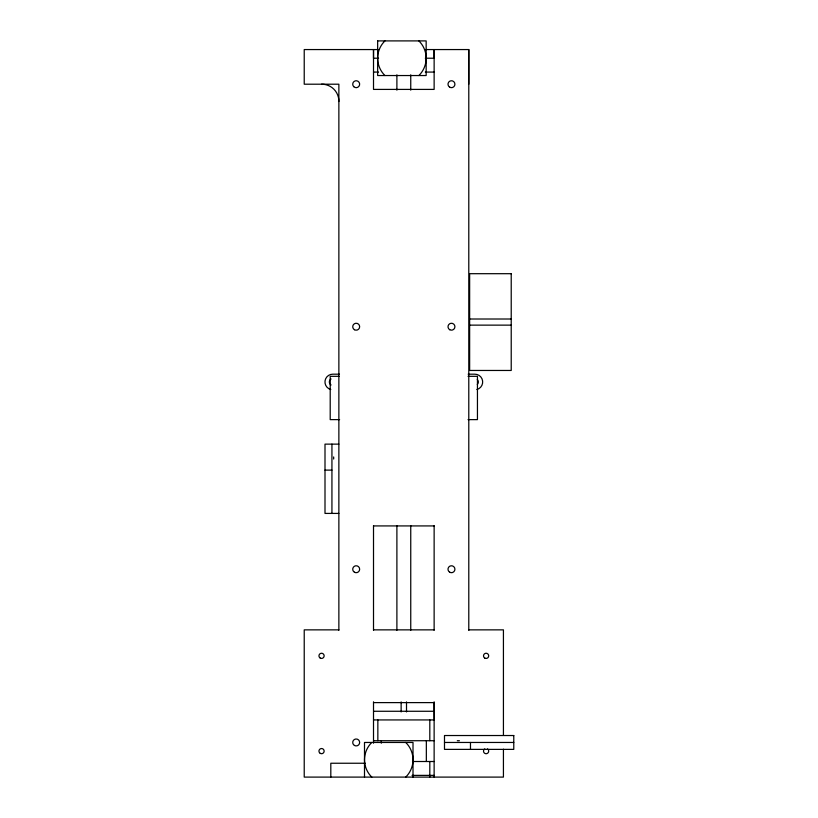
<?xml version="1.0" encoding="UTF-8"?>
<svg xmlns="http://www.w3.org/2000/svg" width="818" height="818" viewBox="0 0 818 818"><rect width="100%" height="100%" fill="white"/><g stroke="black" fill="none" stroke-linecap="round" stroke-linejoin="round"><path stroke-width="1.23" d="M468.786 84.203L468.786 49.561L425.299 49.561M384.981 40.9L384.757 41.074A24.254 24.254 0 0 0 384.757 75.368L384.981 75.542M418.826 75.542L419.051 75.368A24.254 24.254 0 0 0 419.051 41.074L418.826 40.9M371.832 742.458L371.607 742.632A24.254 24.254 0 0 0 371.607 776.926L371.832 777.1M405.677 777.1L405.902 776.926A24.254 24.254 0 0 0 405.902 742.632L405.677 742.458M378.56 49.561L304.224 49.561L304.224 84.203L338.867 84.203L338.867 630.32M378.56 58.221L373.509 58.221L373.509 49.561L373.509 89.407L434.133 89.407L434.133 49.561L434.133 58.221L425.299 58.221M373.509 72.076L378.56 72.076M425.299 72.076L434.133 72.076M469.644 319.01L511.219 319.01M469.644 325.135L511.219 325.135M339.48 374.184L332.803 374.184A7.791 7.791 0 0 0 330.779 389.511M468.162 374.184L474.849 374.184A7.791 7.791 0 0 1 476.863 389.511M339.102 376.321L330.206 376.321L330.206 419.624L339.603 419.624M468.039 376.321L477.446 376.321L477.446 419.624L468.039 419.624M338.867 444.133L325.002 444.133L325.002 513.418L338.867 513.418M325.002 470.115L331.934 470.115M373.509 525.923L434.133 525.923M338.867 629.86L304.224 629.86L304.224 777.1L503.428 777.1L503.428 749.176M373.509 629.86L434.133 629.86M468.786 629.86L503.428 629.86L503.428 735.208M373.509 702.611L434.133 702.611L434.246 719.932L373.509 719.932M373.611 711.271L434.246 711.271M373.509 740.719L434.133 740.719M457.313 740.719L459.389 740.719M444.491 742.458L513.776 742.458M412.579 761.507L434.133 761.507M365.247 763.245L330.809 763.245L330.809 777.1M412.057 775.372L434.133 775.372M470.473 742.458L470.473 749.38M468.786 49.561L468.786 630.32M434.133 525.657L434.133 630.32M434.133 701.793L434.133 777.1M429.808 719.932L429.808 740.719M429.808 761.507L429.808 777.1M426.342 740.719L426.342 761.507M413.008 777.1L413.008 742.458L364.501 742.458L364.501 777.1M410.748 74.827L410.748 90.144M410.748 525.596L410.748 630.3M406.505 701.895L406.505 711.936M401.137 701.895L401.137 711.936M396.894 74.827L396.894 90.144M396.894 525.596L396.894 630.3M381.3 740.719L381.3 743.173M377.844 719.932L377.844 740.719M373.509 525.657L373.509 630.32M373.509 701.793L373.509 743.173M333.672 456.945L333.672 459.031M331.934 444.133L331.934 513.418M321.546 84.203A17.035 17.035 0 0 1 338.867 101.524M487.405 748.869A2.597 2.597 0 0 1 488.09 752.785A2.597 2.597 0 0 1 484.113 752.785A2.597 2.597 0 0 1 484.808 748.869M477.293 379.532A3.466 3.466 0 0 1 477.293 384.429M331.065 384.981A3.466 3.466 0 0 1 331.065 378.979M377.65 40.9L377.65 75.542L426.158 75.542L426.158 40.9L377.65 40.9M511.219 273.693L469.644 273.693L469.644 370.462L511.219 370.462L511.219 273.693M513.776 735.525L444.491 735.525L444.491 749.38L513.776 749.38L513.776 735.525M484.808 658.091A2.597 2.597 0 0 0 488.704 655.842A2.597 2.597 0 0 0 484.808 653.592A2.597 2.597 0 0 0 484.808 658.091M320.247 658.091A2.597 2.597 0 0 0 324.143 655.842A2.597 2.597 0 0 0 320.247 653.592A2.597 2.597 0 0 0 320.247 658.091M320.247 753.368A2.597 2.597 0 0 0 324.143 751.118A2.597 2.597 0 0 0 320.247 748.869A2.597 2.597 0 0 0 320.247 753.368M449.726 87.209A3.466 3.466 0 0 0 454.92 84.203A3.466 3.466 0 0 0 449.726 81.207A3.466 3.466 0 0 0 449.726 87.209M353.734 86.657A3.466 3.466 0 0 0 359.531 85.103A3.466 3.466 0 0 0 355.288 80.859A3.466 3.466 0 0 0 353.734 86.657M354.45 329.715A3.466 3.466 0 0 0 359.654 326.719A3.466 3.466 0 0 0 354.45 323.724A3.466 3.466 0 0 0 354.45 329.715M449.726 329.715A3.466 3.466 0 0 0 454.92 326.719A3.466 3.466 0 0 0 449.726 323.724A3.466 3.466 0 0 0 449.726 329.715M354.45 572.232A3.466 3.466 0 0 0 359.654 569.236A3.466 3.466 0 0 0 354.45 566.23A3.466 3.466 0 0 0 354.45 572.232M449.726 572.232A3.466 3.466 0 0 0 454.92 569.236A3.466 3.466 0 0 0 449.726 566.23A3.466 3.466 0 0 0 449.726 572.232M354.45 745.454A3.466 3.466 0 0 0 359.654 742.458A3.466 3.466 0 0 0 354.45 739.452A3.466 3.466 0 0 0 354.45 745.454"/></g></svg>
